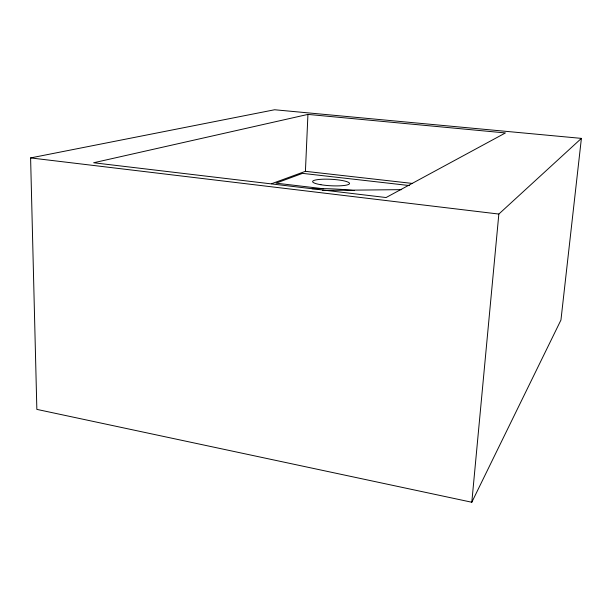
<?xml version="1.0" encoding="UTF-8"?>
<svg xmlns="http://www.w3.org/2000/svg" width="612" height="612" viewBox="0 0 612 612"><rect width="100%" height="100%" fill="white"/><g stroke="black" fill="none" stroke-linecap="round" stroke-linejoin="round"><path stroke-width="0.92" d="M271.521 183.745L305.419 171.322L307.935 114.406L505.428 132.942L386.088 197.531L93.644 162.761L307.935 114.406M471.806 502.245L498.841 214.055L581.4 138.381L274.627 109.755L30.6 157.919L36.85 409.382L471.806 502.245L560.944 320.045L581.4 138.381M322.616 190.447L401.633 189.644M305.419 171.322L412.557 183.455M409.527 185.574L302.535 173.364L276.027 183.149L323.442 188.764M30.6 157.919L498.841 214.055M312.151 188.764A57.979 11.131 3 0 1 354.164 190.6M320.918 184.725A18.475 3.236 3 0 0 349.49 183.661A18.475 3.236 3 0 0 322.815 179.217A18.475 3.236 3 0 0 320.918 184.725"/></g></svg>
